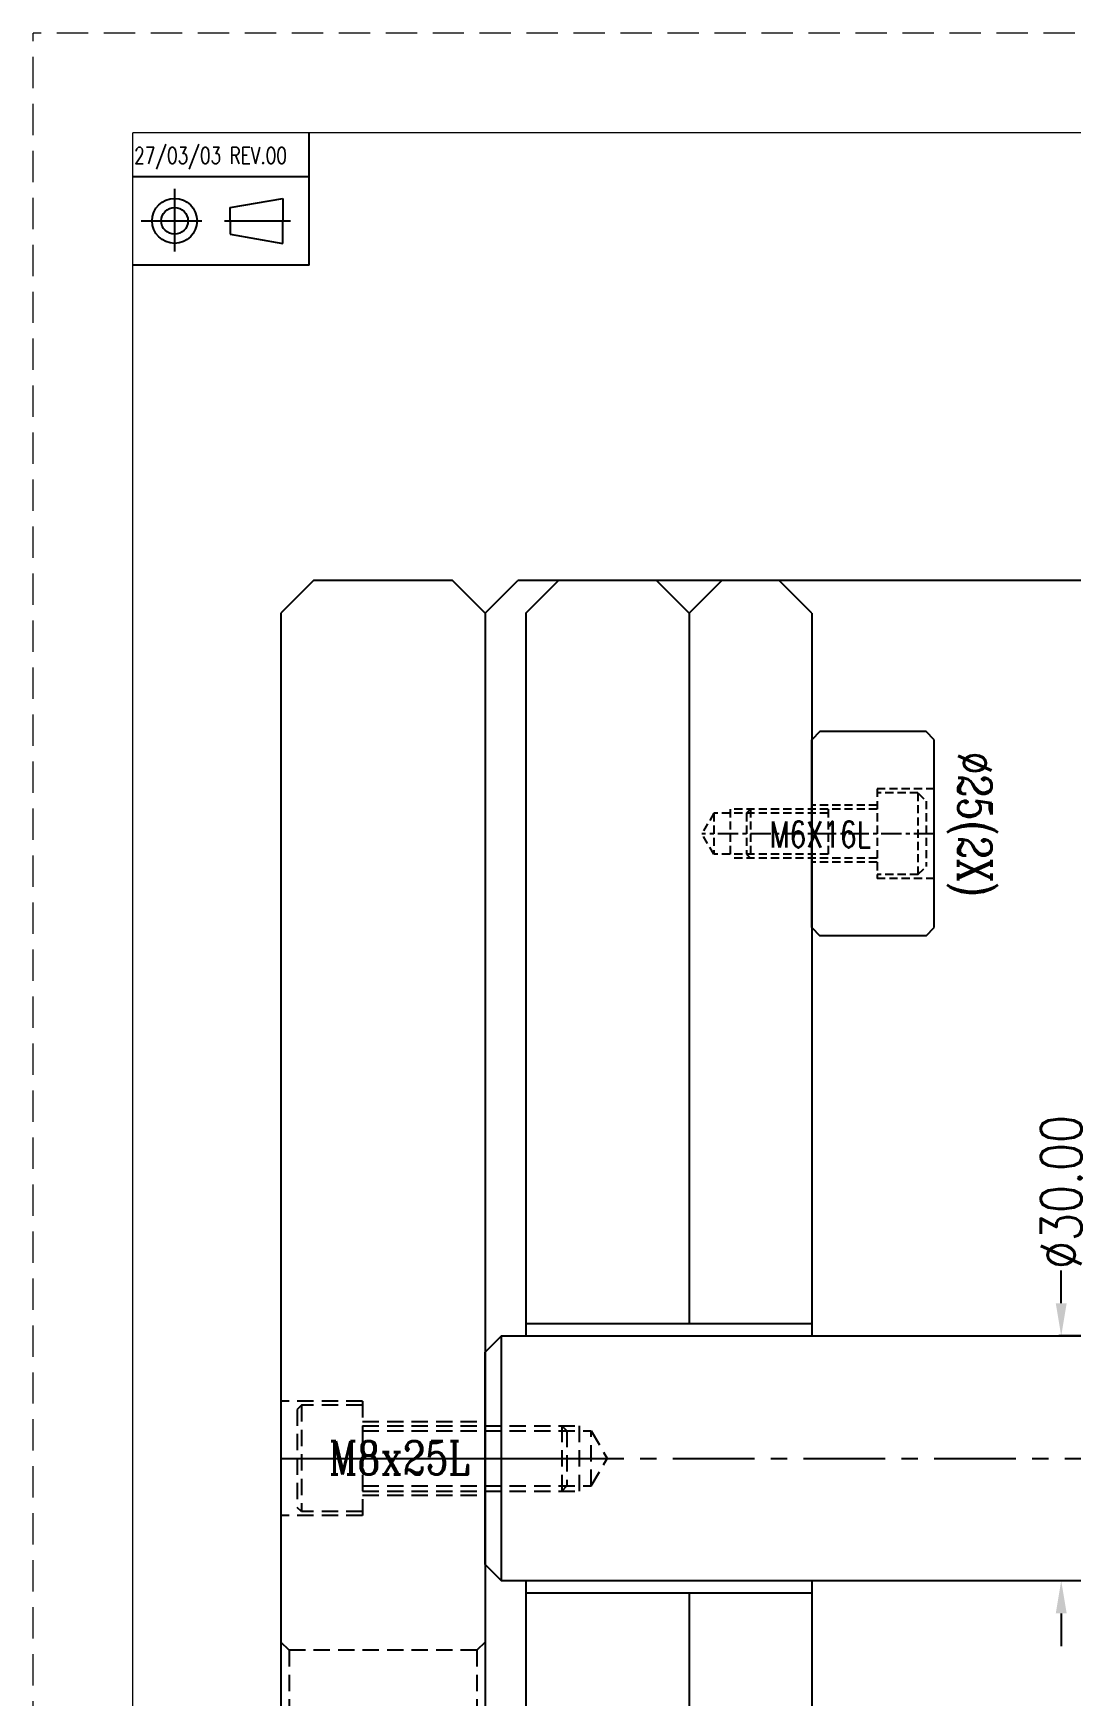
# Model space of a CAD drawing. Header units: millimetres. Extents: x 30214 to 31354, y -22640 to -21834.
# Drawn here: x 30213.9 to 30340.9, y -22037.4 to -21833.8 of the extents above; entities that cross this region are included whole.
import ezdxf

# ---------------------------------------------------------------- set-up
doc = ezdxf.new("R2010")
doc.units = ezdxf.units.MM
doc.header["$LTSCALE"] = 8
for name, pattern in [('CENTER', [2, 1.25, -0.25, 0.25, -0.25]), ('CENTER2', [1.125, 0.75, -0.125, 0.125, -0.125]), ('DASHED', [0.75, 0.5, -0.25]), ('HIDDEN', [0.375, 0.25, -0.125]), ('HIDDEN2', [0.1875, 0.125, -0.0625])]:
    doc.linetypes.add(name, pattern=pattern)
doc.layers.get('DEFPOINTS').update_dxf_attribs({"color": 6})
for name, color, linetype in [('A', 7, 'Continuous'), ('Layer3', 3, 'Continuous'), ('SCREW', 52, 'HIDDEN'), ('SP', 3, 'Continuous')]:
    doc.layers.add(name, color=color, linetype=linetype)
doc.layers.add('dim', color=3, linetype='Continuous', lineweight=15)
doc.layers.add('MBOM-ASSIS-LAYER', color=71, linetype='Continuous', lineweight=9)
doc.styles.add('ROMANC', font='RomanC.ttf', dxfattribs={"width": 0.8, "height": 7})
doc.styles.add('ROMANS', font='ROMANS.shx', dxfattribs={"height": 5, "bigfont": 'chineset.shx'})
doc.styles.get("Standard").update_dxf_attribs({"font": 'txt.shx', "width": 0.8, "bigfont": 'chineset.shx'})
doc.styles.add('txt', font='txt.shx', dxfattribs={"width": 0.75, "height": 3.2})
doc.dimstyles.new('ISO-25', dxfattribs={"dimtxt": 5, "dimasz": 4, "dimexe": 0.3, "dimexo": 0.3, "dimtad": 0, "dimzin": 1, "dimdsep": 46, "dimtxsty": 'Standard', "dimcen": 0, "dimclrd": 3, "dimclre": 3, "dimclrt": 3, "dimazin": 0, "dimtfac": 1, "dimtofl": 0, "dimtmove": 0, "dimatfit": 0, "dimfxl": 0, "dimarcsym": 0})

# ---------------------------------------------------------------- blocks, each defined once
blk = doc.blocks.new('20100617.142056')
at = {"layer": 'MBOM-ASSIS-LAYER', "linetype": 'DASHED'}
for p in [(-1189, 0), (0, 841)]:
    blk.add_line(p, (-1189, 841), dxfattribs=at)
at = {"layer": 'MBOM-ASSIS-LAYER'}
for p in [(-1176.3, 12.7), (-12.7, 828.3)]:
    blk.add_line(p, (-1176.3, 828.3), dxfattribs=at)
blk = doc.blocks.new('*D27486')
at = {"layer": 'DEFPOINTS', "color": 0}
for p in [(30339.74, -21993.31), (30347.19, -21993.31), (30347.19, -22023.31)]:
    blk.add_point(p, dxfattribs=at)
at = {"layer": 'dim', "color": 3, "lineweight": -2}
for p, q in [((30339.74, -21989.31), (30339.74, -21985.31)), ((30346.89, -21993.31), (30339.44, -21993.31)), ((30346.89, -22023.31), (30339.44, -22023.31)), ((30339.74, -22027.31), (30339.74, -22031.31))]:
    blk.add_line(p, q, dxfattribs=at)
at = {"layer": 'dim', "color": 3}
for points in [[(30339.07, -21989.31), (30340.41, -21989.31), (30339.74, -21993.31)], [(30340.41, -22027.31), (30339.07, -22027.31), (30339.74, -22023.31)]]:
    blk.add_solid(points, dxfattribs=at)
at = {"layer": 'dim', "color": 3, "insert": (30339.74, -21975.69), "char_height": 5, "attachment_point": 5, "rotation": 90}
blk.add_mtext('%%c30.00', dxfattribs=at)

msp = doc.modelspace()

# ---------------------------------------------------------------- linework, layer by layer
for p, q in [((30247.651, -21862.169), (30247.651, -21845.96)), ((30247.651, -21851.346), (30226.038, -21851.346)), ((30231.167, -21852.819), (30231.167, -21860.522)), ((30237.954, -21855.123), (30244.437, -21854.004)), ((30244.437, -21854.004), (30244.437, -21856.758)), ((30227.089, -21856.758), (30234.495, -21856.758)), ((30237.297, -21856.758), (30245.347, -21856.758)), ((30237.954, -21856.758), (30237.954, -21855.123)), ((30237.954, -21856.758), (30237.954, -21858.392)), ((30244.437, -21859.511), (30244.437, -21856.758)), ((30237.954, -21858.392), (30244.437, -21859.511)), ((30247.651, -21862.169), (30226.038, -21862.169)), ((30274.192, -21991.813), (30309.192, -21991.813)), ((30309.192, -22024.813), (30274.192, -22024.813))]:
    msp.add_line(p, q)
at = {"linetype": 'Continuous'}
for p, q in [((30248.192, -21900.813), (30244.192, -21904.813)), ((30265.192, -21900.813), (30248.192, -21900.813)), ((30269.192, -21904.813), (30265.192, -21900.813)), ((30269.192, -21904.813), (30273.192, -21900.813)), ((30345.192, -21900.813), (30273.192, -21900.813)), ((30274.192, -21904.813), (30278.192, -21900.813)), ((30290.192, -21900.813), (30278.192, -21900.813)), ((30290.192, -21900.813), (30294.192, -21904.813)), ((30298.192, -21900.813), (30294.192, -21904.813)), ((30305.192, -21900.813), (30298.192, -21900.813)), ((30309.192, -21904.813), (30305.192, -21900.813)), ((30244.192, -21904.813), (30244.192, -22196.813)), ((30269.192, -21904.813), (30269.192, -21941.813)), ((30274.192, -21904.813), (30274.192, -21993.313)), ((30294.192, -21904.813), (30294.192, -21991.813)), ((30309.192, -21904.813), (30309.192, -21993.313)), ((30269.192, -21941.813), (30269.192, -22196.813)), ((30274.192, -22023.313), (30274.192, -22196.813)), ((30309.192, -22023.313), (30309.192, -22196.813)), ((30294.192, -22024.813), (30294.192, -22196.813))]:
    msp.add_line(p, q, dxfattribs=at)
at = {"linetype": 'HIDDEN'}
for p, q in [((30254.192, -22001.313), (30244.192, -22001.313)), ((30254.192, -22001.313), (30254.192, -22015.313)), ((30254.192, -22003.813), (30269.192, -22003.813)), ((30254.192, -22012.813), (30269.192, -22012.813)), ((30254.192, -22015.313), (30244.192, -22015.313)), ((30245.192, -22031.813), (30244.192, -22030.813)), ((30268.192, -22031.813), (30245.192, -22031.813)), ((30245.192, -22031.813), (30245.192, -22069.813)), ((30269.192, -22030.813), (30268.192, -22031.813)), ((30268.192, -22031.813), (30268.192, -22069.813))]:
    msp.add_line(p, q, dxfattribs=at)
for radius in [2.753, 1.635]:
    msp.add_circle((30231.167, -21856.758), radius)
at = {"layer": 'SCREW', "linetype": 'HIDDEN2'}
for p, q in [((30317.192, -21926.313), (30317.192, -21937.313)), ((30324.192, -21926.313), (30317.192, -21926.313)), ((30322.192, -21926.813), (30317.192, -21926.813)), ((30322.192, -21926.813), (30322.192, -21936.813)), ((30322.192, -21926.813), (30323.192, -21927.813)), ((30323.192, -21927.813), (30323.192, -21935.813)), ((30297.192, -21929.313), (30295.749, -21931.813)), ((30297.192, -21929.313), (30297.192, -21934.313)), ((30311.192, -21929.313), (30297.192, -21929.313)), ((30317.192, -21928.813), (30299.192, -21928.813)), ((30299.192, -21928.813), (30299.192, -21934.813)), ((30301.192, -21929.313), (30301.692, -21928.813)), ((30301.192, -21929.313), (30301.192, -21934.313)), ((30301.692, -21928.813), (30301.692, -21934.813)), ((30317.192, -21928.313), (30309.192, -21928.313)), ((30311.192, -21928.813), (30311.192, -21934.813)), ((30297.192, -21934.313), (30295.749, -21931.813)), ((30311.192, -21934.313), (30297.192, -21934.313)), ((30301.192, -21934.313), (30301.692, -21934.813)), ((30317.192, -21934.813), (30299.192, -21934.813)), ((30317.192, -21935.313), (30309.192, -21935.313)), ((30322.192, -21936.813), (30323.192, -21935.813)), ((30322.192, -21936.813), (30317.192, -21936.813)), ((30324.192, -21937.313), (30317.192, -21937.313))]:
    msp.add_line(p, q, dxfattribs=at)
at = {"layer": 'SCREW', "linetype": 'CENTER', "ltscale": 0.25}
msp.add_line((30324.192, -21931.813), (30295.749, -21931.813), dxfattribs=at)
at = {"layer": 'SCREW'}
for p, q in [((30246.692, -22001.813), (30246.192, -22002.313)), ((30246.192, -22002.313), (30246.192, -22014.313)), ((30246.692, -22001.813), (30246.692, -22014.813)), ((30254.192, -22001.813), (30246.692, -22001.813)), ((30254.192, -22004.313), (30280.692, -22004.313)), ((30254.192, -22004.938), (30282.192, -22004.938)), ((30278.567, -22004.313), (30278.567, -22012.313)), ((30279.192, -22004.938), (30278.567, -22004.313)), ((30279.192, -22004.938), (30279.192, -22011.688)), ((30280.692, -22004.313), (30280.692, -22012.313)), ((30282.192, -22004.938), (30284.141, -22008.313)), ((30282.192, -22011.688), (30282.192, -22004.938)), ((30282.192, -22011.688), (30284.141, -22008.313)), ((30254.192, -22011.688), (30282.192, -22011.688)), ((30279.192, -22011.688), (30278.567, -22012.313)), ((30254.192, -22012.313), (30280.692, -22012.313)), ((30246.692, -22014.813), (30246.192, -22014.313)), ((30254.192, -22014.813), (30246.692, -22014.813))]:
    msp.add_line(p, q, dxfattribs=at)
at = {"layer": 'SCREW', "linetype": 'CENTER2', "ltscale": 10}
msp.add_line((30244.192, -22008.313), (30284.141, -22008.313), dxfattribs=at)
at = {"layer": 'SP', "color": 145}
for p, q in [((30310.192, -21919.313), (30309.192, -21920.313)), ((30323.192, -21919.313), (30310.192, -21919.313)), ((30324.192, -21920.313), (30323.192, -21919.313)), ((30309.192, -21943.313), (30309.192, -21920.313)), ((30324.192, -21943.313), (30324.192, -21920.313)), ((30309.192, -21943.313), (30310.192, -21944.313)), ((30323.192, -21944.313), (30310.192, -21944.313)), ((30323.192, -21944.313), (30324.192, -21943.313))]:
    msp.add_line(p, q, dxfattribs=at)
at = {"layer": 'SP'}
for p, q in [((30271.192, -21993.313), (30269.192, -21995.313)), ((30271.192, -21993.313), (30347.192, -21993.313)), ((30271.192, -22023.313), (30271.192, -21993.313)), ((30269.192, -22021.313), (30269.192, -21995.313)), ((30269.192, -22021.313), (30271.192, -22023.313)), ((30347.192, -22023.313), (30271.192, -22023.313))]:
    msp.add_line(p, q, dxfattribs=at)
at = {"layer": 'SP', "linetype": 'CENTER'}
msp.add_line((30244.192, -22008.313), (30349.192, -22008.313), dxfattribs=at)

# ---------------------------------------------------------------- block references
at = {"layer": 'MBOM-ASSIS-LAYER', "xscale": 0.9590438128709551, "yscale": 0.9590438128709551, "zscale": 0.9590438128709551}
msp.add_blockref('20100617.142056', (31354.161, -22640.336), dxfattribs=at)

# ---------------------------------------------------------------- texts
at = {"layer": 'A', "style": 'ROMANS', "width": 0.75}
msp.add_text('27/03/03 REV.00', height=2.02044, dxfattribs=at).set_placement((30226.217, -21849.762))
at = {"layer": 'dim', "style": 'ROMANC', "width": 0.8}
msp.add_text('%%C25(2X)', height=4.0648, rotation=270, dxfattribs=at).set_placement((30327.131, -21921.781))
msp.add_text('M8x25L', height=4.0648, dxfattribs=at).set_placement((30250.06, -22010.281))
at = {"layer": 'Layer3', "style": 'txt', "width": 0.75}
msp.add_text('M6X16L', height=3.2, dxfattribs=at).set_placement((30303.997, -21933.506))

# ---------------------------------------------------------------- dimensions: what is measured, and where the dimension line sits
at = {"layer": 'dim'}
dim = msp.add_linear_dim(base=(30339.74, -21993.313), p1=(30347.192, -22023.313), p2=(30347.192, -21993.313), angle=90, text='%%c<>', dimstyle='ISO-25', dxfattribs=at)
dim.commit()
dim.dimension.update_dxf_attribs({"geometry": '*D27486', "text_midpoint": (30339.74, -21975.688), "dimtype": 160})

doc.saveas('drawing.dxf')
